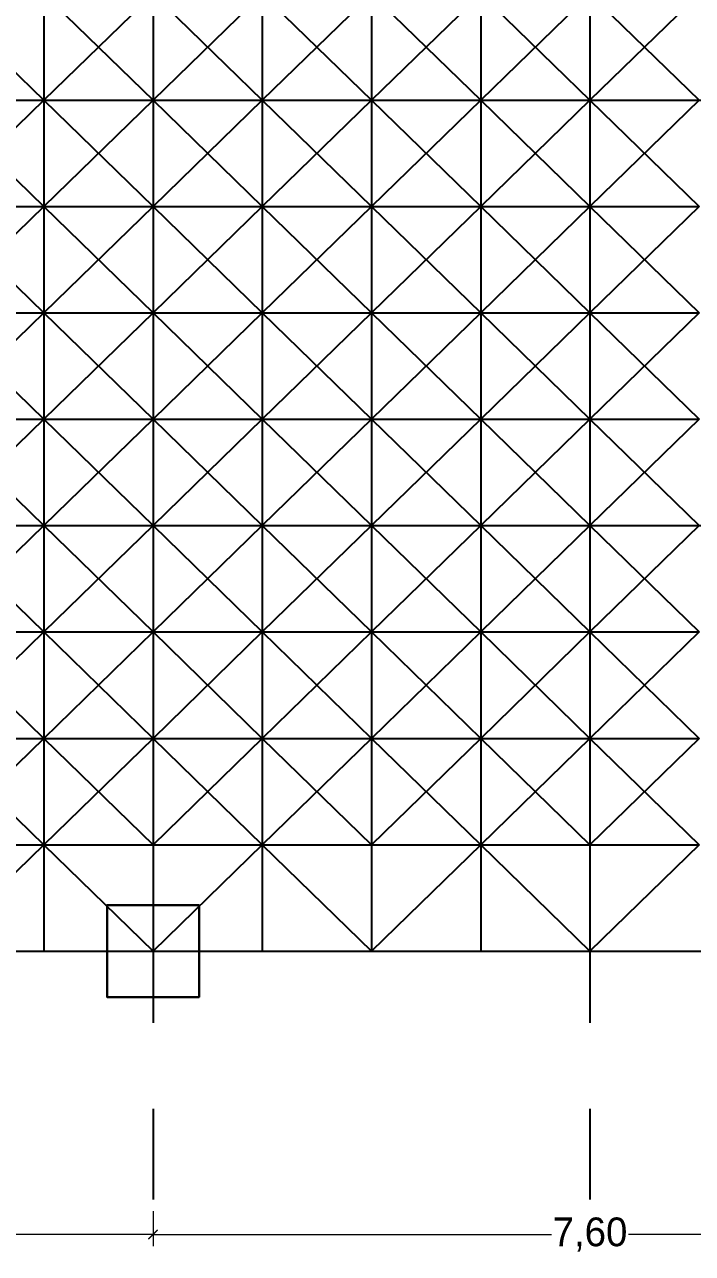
# Model space of a CAD drawing. Header units: millimetres. Extents: x -7.6 to 39, y -2.6 to 21.4.
# Drawn here: x 21.28 to 27.09, y -2.63 to 8.06 of the extents above; entities that cross this region are included whole.
import ezdxf

# ---------------------------------------------------------------- set-up
doc = ezdxf.new("R2010")
doc.units = ezdxf.units.MM
doc.linetypes.add('AM_ISO08W050x2', pattern=[9, 6, -0.75, 1.5, -0.75])
doc.layers.add('01_01_parede exterior', color=5, linetype='Continuous', lineweight=30)
doc.layers.add('01_12_cotas planimétricas', color=255, linetype='Continuous', lineweight=5)
for name, color, linetype in [('01_09_eixos', 124, 'AM_ISO08W050x2'), ('Bars', 7, 'Continuous'), ('Fixed Nodes', 7, 'Continuous'), ('Nodes', 7, 'Continuous')]:
    doc.layers.add(name, color=color, linetype=linetype)
doc.styles.add('EBNG 1.100', font='TCCM____.TTF', dxfattribs={"height": 0.25})
doc.dimstyles.new('EBNG 1.100', dxfattribs={"dimtxt": 0.2, "dimasz": 0.08, "dimexe": 0.1, "dimexo": 0.1, "dimgap": 0.1, "dimtad": 0, "dimtih": 1, "dimtoh": 1, "dimzin": 1, "dimtxsty": 'EBNG 1.100', "dimblk": 'ARCHTICK', "dimcen": 0.1, "dimclrd": 256, "dimclre": 256, "dimclrt": 256, "dimadec": 0, "dimazin": 0, "dimtfac": 1, "dimtmove": 0, "dimatfit": 3, "dimldrblk": 'ARCHTICK', "dimfxl": 1.25, "dimlwd": -1, "dimlwe": -1, "dimarcsym": 0})

# ---------------------------------------------------------------- blocks, each defined once
blk = doc.blocks.new('_ArchTick')
at = {"color": 0, "linetype": 'ByBlock', "const_width": 0.15}
blk.add_lwpolyline([(-0.5, -0.5), (0.5, 0.5)], dxfattribs=at)
blk = doc.blocks.new('*D4')
at = {"layer": '01_12_cotas planimétricas', "transparency": 16777216}
for p, q in [((14.8, -2.261), (14.8, -2.565)), ((22.4, -2.261), (22.4, -2.565)), ((14.8, -2.465), (18.264, -2.465)), ((22.4, -2.465), (18.936, -2.465))]:
    blk.add_line(p, q, dxfattribs=at)
at = {"layer": 'Defpoints', "color": 0, "transparency": 16777216}
for p in [(14.8, -2.161), (22.4, -2.161), (22.4, -2.465)]:
    blk.add_point(p, dxfattribs=at)
at = {"layer": '01_12_cotas planimétricas', "transparency": 16777216, "xscale": 0.08, "yscale": 0.08, "zscale": 0.08, "rotation": 180}
blk.add_blockref('_ArchTick', (14.8, -2.465), dxfattribs=at)
at = {"layer": '01_12_cotas planimétricas', "transparency": 16777216, "xscale": 0.08, "yscale": 0.08, "zscale": 0.08}
blk.add_blockref('_ArchTick', (22.4, -2.465), dxfattribs=at)
at = {"layer": '01_12_cotas planimétricas', "transparency": 16777216, "insert": (18.6, -2.465), "char_height": 0.25, "attachment_point": 5, "style": 'EBNG 1.100'}
blk.add_mtext('7,60', dxfattribs=at)
blk = doc.blocks.new('*D5')
at = {"layer": '01_12_cotas planimétricas', "transparency": 16777216}
for p, q in [((22.4, -2.261), (22.4, -2.565)), ((30, -2.261), (30, -2.565)), ((22.4, -2.465), (25.864, -2.465)), ((30, -2.465), (26.536, -2.465))]:
    blk.add_line(p, q, dxfattribs=at)
at = {"layer": 'Defpoints', "color": 0, "transparency": 16777216}
for p in [(22.4, -2.161), (30, -2.161), (30, -2.465)]:
    blk.add_point(p, dxfattribs=at)
at = {"layer": '01_12_cotas planimétricas', "transparency": 16777216, "xscale": 0.08, "yscale": 0.08, "zscale": 0.08, "rotation": 180}
blk.add_blockref('_ArchTick', (22.4, -2.465), dxfattribs=at)
at = {"layer": '01_12_cotas planimétricas', "transparency": 16777216, "xscale": 0.08, "yscale": 0.08, "zscale": 0.08}
blk.add_blockref('_ArchTick', (30, -2.465), dxfattribs=at)
at = {"layer": '01_12_cotas planimétricas', "transparency": 16777216, "insert": (26.2, -2.465), "char_height": 0.25, "attachment_point": 5, "style": 'EBNG 1.100'}
blk.add_mtext('7,60', dxfattribs=at)

msp = doc.modelspace()

# ---------------------------------------------------------------- linework, layer by layer
at = {"layer": '01_01_parede exterior'}
msp.add_lwpolyline([(22.8, 0.4), (22, 0.4), (22, -0.4), (22.8, -0.4)], close=True, dxfattribs=at)
at = {"layer": '01_09_eixos'}
for p, q in [((22.4, 16.627), (22.4, -2.161)), ((26.2, 16.627), (26.2, -2.161)), ((-1.398, 7.4), (38.964, 7.4)), ((-1.398, 0), (38.964, 0))]:
    msp.add_line(p, q, dxfattribs=at)
msp.add_lwpolyline([(-1.398, 3.7), (38.964, 3.7)], dxfattribs=at)
at = {"layer": 'Bars'}
for points in [[(20.5, 8.325, -0.8), (21.45, 7.4, -0.8)], [(21.45, 8.325, 0), (21.45, 7.4, 0)], [(21.45, 8.325, -0.8), (21.45, 7.4, -0.8)], [(21.45, 8.325, -0.8), (21.45, 7.4, 0)], [(21.45, 8.325, 0), (22.4, 7.4, 0)], [(22.4, 8.325, -0.8), (21.45, 7.4, -0.8)], [(21.45, 8.325, -0.8), (22.4, 7.4, 0)], [(22.4, 8.325, 0), (22.4, 7.4, 0)], [(22.4, 8.325, -0.8), (22.4, 7.4, -0.8)], [(22.4, 8.325, -0.8), (22.4, 7.4, 0)], [(23.35, 8.325, 0), (22.4, 7.4, 0)], [(22.4, 8.325, -0.8), (23.35, 7.4, -0.8)], [(23.35, 8.325, -0.8), (22.4, 7.4, 0)], [(23.35, 8.325, 0), (23.35, 7.4, 0)], [(23.35, 8.325, -0.8), (23.35, 7.4, -0.8)], [(23.35, 8.325, -0.8), (23.35, 7.4, 0)], [(23.35, 8.325, 0), (24.3, 7.4, 0)], [(24.3, 8.325, -0.8), (23.35, 7.4, -0.8)], [(23.35, 8.325, -0.8), (24.3, 7.4, 0)], [(24.3, 8.325, 0), (24.3, 7.4, 0)], [(24.3, 8.325, -0.8), (24.3, 7.4, -0.8)], [(24.3, 8.325, -0.8), (24.3, 7.4, 0)], [(25.25, 8.325, 0), (24.3, 7.4, 0)], [(24.3, 8.325, -0.8), (25.25, 7.4, -0.8)], [(25.25, 8.325, -0.8), (24.3, 7.4, 0)], [(25.25, 8.325, 0), (25.25, 7.4, 0)], [(25.25, 8.325, -0.8), (25.25, 7.4, -0.8)], [(25.25, 8.325, -0.8), (25.25, 7.4, 0)], [(25.25, 8.325, 0), (26.2, 7.4, 0)], [(26.2, 8.325, -0.8), (25.25, 7.4, -0.8)], [(25.25, 8.325, -0.8), (26.2, 7.4, 0)], [(26.2, 8.325, 0), (26.2, 7.4, 0)], [(26.2, 8.325, -0.8), (26.2, 7.4, -0.8)], [(26.2, 8.325, -0.8), (26.2, 7.4, 0)], [(27.15, 8.325, 0), (26.2, 7.4, 0)], [(26.2, 8.325, -0.8), (27.15, 7.4, -0.8)], [(27.15, 8.325, -0.8), (26.2, 7.4, 0)], [(20.5, 7.4, 0), (21.45, 7.4, 0)], [(20.5, 7.4, -0.8), (21.45, 7.4, -0.8)], [(20.5, 7.4, 0), (21.45, 7.4, -0.8)], [(20.5, 7.4, 0), (21.45, 6.475, 0)], [(21.45, 7.4, -0.8), (20.5, 6.475, -0.8)], [(20.5, 7.4, 0), (21.45, 6.475, -0.8)], [(21.45, 7.4, 0), (21.45, 7.4, -0.8)], [(21.45, 7.4, 0), (21.45, 6.475, 0)], [(21.45, 7.4, -0.8), (21.45, 6.475, -0.8)], [(21.45, 7.4, 0), (22.4, 7.4, 0)], [(21.45, 7.4, -0.8), (22.4, 7.4, -0.8)], [(21.45, 7.4, -0.8), (22.4, 7.4, 0)], [(21.45, 7.4, 0), (21.45, 6.475, -0.8)], [(22.4, 7.4, 0), (21.45, 6.475, 0)], [(21.45, 7.4, -0.8), (22.4, 6.475, -0.8)], [(22.4, 7.4, 0), (21.45, 6.475, -0.8)], [(22.4, 7.4, 0), (22.4, 7.4, -0.8)], [(22.4, 7.4, 0), (22.4, 6.475, 0)], [(22.4, 7.4, -0.8), (22.4, 6.475, -0.8)], [(22.4, 7.4, 0), (23.35, 7.4, 0)], [(22.4, 7.4, -0.8), (23.35, 7.4, -0.8)], [(22.4, 7.4, 0), (23.35, 7.4, -0.8)], [(22.4, 7.4, 0), (22.4, 6.475, -0.8)], [(22.4, 7.4, 0), (23.35, 6.475, 0)], [(23.35, 7.4, -0.8), (22.4, 6.475, -0.8)], [(22.4, 7.4, 0), (23.35, 6.475, -0.8)], [(23.35, 7.4, 0), (23.35, 7.4, -0.8)], [(23.35, 7.4, 0), (23.35, 6.475, 0)], [(23.35, 7.4, -0.8), (23.35, 6.475, -0.8)], [(23.35, 7.4, 0), (24.3, 7.4, 0)], [(23.35, 7.4, -0.8), (24.3, 7.4, -0.8)], [(23.35, 7.4, -0.8), (24.3, 7.4, 0)], [(23.35, 7.4, 0), (23.35, 6.475, -0.8)], [(24.3, 7.4, 0), (23.35, 6.475, 0)], [(23.35, 7.4, -0.8), (24.3, 6.475, -0.8)], [(24.3, 7.4, 0), (23.35, 6.475, -0.8)], [(24.3, 7.4, 0), (24.3, 7.4, -0.8)], [(24.3, 7.4, 0), (24.3, 6.475, 0)], [(24.3, 7.4, -0.8), (24.3, 6.475, -0.8)], [(24.3, 7.4, 0), (25.25, 7.4, 0)], [(24.3, 7.4, -0.8), (25.25, 7.4, -0.8)], [(24.3, 7.4, 0), (25.25, 7.4, -0.8)], [(24.3, 7.4, 0), (24.3, 6.475, -0.8)], [(24.3, 7.4, 0), (25.25, 6.475, 0)], [(25.25, 7.4, -0.8), (24.3, 6.475, -0.8)], [(24.3, 7.4, 0), (25.25, 6.475, -0.8)], [(25.25, 7.4, 0), (25.25, 7.4, -0.8)], [(25.25, 7.4, 0), (25.25, 6.475, 0)], [(25.25, 7.4, -0.8), (25.25, 6.475, -0.8)], [(25.25, 7.4, 0), (26.2, 7.4, 0)], [(25.25, 7.4, -0.8), (26.2, 7.4, -0.8)], [(25.25, 7.4, -0.8), (26.2, 7.4, 0)], [(25.25, 7.4, 0), (25.25, 6.475, -0.8)], [(26.2, 7.4, 0), (25.25, 6.475, 0)], [(25.25, 7.4, -0.8), (26.2, 6.475, -0.8)], [(26.2, 7.4, 0), (25.25, 6.475, -0.8)], [(26.2, 7.4, 0), (26.2, 7.4, -0.8)], [(26.2, 7.4, 0), (26.2, 6.475, 0)], [(26.2, 7.4, -0.8), (26.2, 6.475, -0.8)], [(26.2, 7.4, 0), (27.15, 7.4, 0)], [(26.2, 7.4, -0.8), (27.15, 7.4, -0.8)], [(26.2, 7.4, 0), (27.15, 7.4, -0.8)], [(26.2, 7.4, 0), (26.2, 6.475, -0.8)], [(26.2, 7.4, 0), (27.15, 6.475, 0)], [(27.15, 7.4, -0.8), (26.2, 6.475, -0.8)], [(26.2, 7.4, 0), (27.15, 6.475, -0.8)], [(20.5, 6.475, 0), (21.45, 6.475, 0)], [(20.5, 6.475, -0.8), (21.45, 6.475, -0.8)], [(20.5, 6.475, 0), (21.45, 6.475, -0.8)], [(21.45, 6.475, 0), (20.5, 5.55, 0)], [(20.5, 6.475, -0.8), (21.45, 5.55, -0.8)], [(21.45, 6.475, -0.8), (20.5, 5.55, 0)], [(21.45, 6.475, 0), (21.45, 6.475, -0.8)], [(21.45, 6.475, 0), (21.45, 5.55, 0)], [(21.45, 6.475, -0.8), (21.45, 5.55, -0.8)], [(21.45, 6.475, 0), (22.4, 6.475, 0)], [(21.45, 6.475, -0.8), (22.4, 6.475, -0.8)], [(21.45, 6.475, -0.8), (22.4, 6.475, 0)], [(21.45, 6.475, -0.8), (21.45, 5.55, 0)], [(21.45, 6.475, 0), (22.4, 5.55, 0)], [(22.4, 6.475, -0.8), (21.45, 5.55, -0.8)], [(21.45, 6.475, -0.8), (22.4, 5.55, 0)], [(22.4, 6.475, 0), (22.4, 6.475, -0.8)], [(22.4, 6.475, 0), (22.4, 5.55, 0)], [(22.4, 6.475, -0.8), (22.4, 5.55, -0.8)], [(22.4, 6.475, 0), (23.35, 6.475, 0)], [(22.4, 6.475, -0.8), (23.35, 6.475, -0.8)], [(22.4, 6.475, 0), (23.35, 6.475, -0.8)], [(22.4, 6.475, -0.8), (22.4, 5.55, 0)], [(23.35, 6.475, 0), (22.4, 5.55, 0)], [(22.4, 6.475, -0.8), (23.35, 5.55, -0.8)], [(23.35, 6.475, -0.8), (22.4, 5.55, 0)], [(23.35, 6.475, 0), (23.35, 6.475, -0.8)], [(23.35, 6.475, 0), (23.35, 5.55, 0)], [(23.35, 6.475, -0.8), (23.35, 5.55, -0.8)], [(23.35, 6.475, 0), (24.3, 6.475, 0)], [(23.35, 6.475, -0.8), (24.3, 6.475, -0.8)], [(23.35, 6.475, -0.8), (24.3, 6.475, 0)], [(23.35, 6.475, -0.8), (23.35, 5.55, 0)], [(23.35, 6.475, 0), (24.3, 5.55, 0)], [(24.3, 6.475, -0.8), (23.35, 5.55, -0.8)], [(23.35, 6.475, -0.8), (24.3, 5.55, 0)], [(24.3, 6.475, 0), (24.3, 6.475, -0.8)], [(24.3, 6.475, 0), (24.3, 5.55, 0)], [(24.3, 6.475, -0.8), (24.3, 5.55, -0.8)], [(24.3, 6.475, 0), (25.25, 6.475, 0)], [(24.3, 6.475, -0.8), (25.25, 6.475, -0.8)], [(24.3, 6.475, 0), (25.25, 6.475, -0.8)], [(24.3, 6.475, -0.8), (24.3, 5.55, 0)], [(25.25, 6.475, 0), (24.3, 5.55, 0)], [(24.3, 6.475, -0.8), (25.25, 5.55, -0.8)], [(25.25, 6.475, -0.8), (24.3, 5.55, 0)], [(25.25, 6.475, 0), (25.25, 6.475, -0.8)], [(25.25, 6.475, 0), (25.25, 5.55, 0)], [(25.25, 6.475, -0.8), (25.25, 5.55, -0.8)], [(25.25, 6.475, 0), (26.2, 6.475, 0)], [(25.25, 6.475, -0.8), (26.2, 6.475, -0.8)], [(25.25, 6.475, -0.8), (26.2, 6.475, 0)], [(25.25, 6.475, -0.8), (25.25, 5.55, 0)], [(25.25, 6.475, 0), (26.2, 5.55, 0)], [(26.2, 6.475, -0.8), (25.25, 5.55, -0.8)], [(25.25, 6.475, -0.8), (26.2, 5.55, 0)], [(26.2, 6.475, 0), (26.2, 6.475, -0.8)], [(26.2, 6.475, 0), (26.2, 5.55, 0)], [(26.2, 6.475, -0.8), (26.2, 5.55, -0.8)], [(26.2, 6.475, 0), (27.15, 6.475, 0)], [(26.2, 6.475, -0.8), (27.15, 6.475, -0.8)], [(26.2, 6.475, 0), (27.15, 6.475, -0.8)], [(26.2, 6.475, -0.8), (26.2, 5.55, 0)], [(27.15, 6.475, 0), (26.2, 5.55, 0)], [(26.2, 6.475, -0.8), (27.15, 5.55, -0.8)], [(27.15, 6.475, -0.8), (26.2, 5.55, 0)], [(20.5, 5.55, 0), (21.45, 5.55, 0)], [(20.5, 5.55, -0.8), (21.45, 5.55, -0.8)], [(20.5, 5.55, 0), (21.45, 5.55, -0.8)], [(20.5, 5.55, 0), (21.45, 4.625, 0)], [(21.45, 5.55, -0.8), (20.5, 4.625, -0.8)], [(20.5, 5.55, 0), (21.45, 4.625, -0.8)], [(21.45, 5.55, 0), (21.45, 5.55, -0.8)], [(21.45, 5.55, 0), (21.45, 4.625, 0)], [(21.45, 5.55, -0.8), (21.45, 4.625, -0.8)], [(21.45, 5.55, 0), (22.4, 5.55, 0)], [(21.45, 5.55, -0.8), (22.4, 5.55, -0.8)], [(21.45, 5.55, -0.8), (22.4, 5.55, 0)], [(21.45, 5.55, 0), (21.45, 4.625, -0.8)], [(22.4, 5.55, 0), (21.45, 4.625, 0)], [(21.45, 5.55, -0.8), (22.4, 4.625, -0.8)], [(22.4, 5.55, 0), (21.45, 4.625, -0.8)], [(22.4, 5.55, 0), (22.4, 5.55, -0.8)], [(22.4, 5.55, 0), (22.4, 4.625, 0)], [(22.4, 5.55, -0.8), (22.4, 4.625, -0.8)], [(22.4, 5.55, 0), (23.35, 5.55, 0)], [(22.4, 5.55, -0.8), (23.35, 5.55, -0.8)], [(22.4, 5.55, 0), (23.35, 5.55, -0.8)], [(22.4, 5.55, 0), (22.4, 4.625, -0.8)], [(22.4, 5.55, 0), (23.35, 4.625, 0)], [(23.35, 5.55, -0.8), (22.4, 4.625, -0.8)], [(22.4, 5.55, 0), (23.35, 4.625, -0.8)], [(23.35, 5.55, 0), (23.35, 5.55, -0.8)], [(23.35, 5.55, 0), (23.35, 4.625, 0)], [(23.35, 5.55, -0.8), (23.35, 4.625, -0.8)], [(23.35, 5.55, 0), (24.3, 5.55, 0)], [(23.35, 5.55, -0.8), (24.3, 5.55, -0.8)], [(23.35, 5.55, -0.8), (24.3, 5.55, 0)], [(23.35, 5.55, 0), (23.35, 4.625, -0.8)], [(24.3, 5.55, 0), (23.35, 4.625, 0)], [(23.35, 5.55, -0.8), (24.3, 4.625, -0.8)], [(24.3, 5.55, 0), (23.35, 4.625, -0.8)], [(24.3, 5.55, 0), (24.3, 5.55, -0.8)], [(24.3, 5.55, 0), (24.3, 4.625, 0)], [(24.3, 5.55, -0.8), (24.3, 4.625, -0.8)], [(24.3, 5.55, 0), (25.25, 5.55, 0)], [(24.3, 5.55, -0.8), (25.25, 5.55, -0.8)], [(24.3, 5.55, 0), (25.25, 5.55, -0.8)], [(24.3, 5.55, 0), (24.3, 4.625, -0.8)], [(24.3, 5.55, 0), (25.25, 4.625, 0)], [(25.25, 5.55, -0.8), (24.3, 4.625, -0.8)], [(24.3, 5.55, 0), (25.25, 4.625, -0.8)], [(25.25, 5.55, 0), (25.25, 5.55, -0.8)], [(25.25, 5.55, 0), (25.25, 4.625, 0)], [(25.25, 5.55, -0.8), (25.25, 4.625, -0.8)], [(25.25, 5.55, 0), (26.2, 5.55, 0)], [(25.25, 5.55, -0.8), (26.2, 5.55, -0.8)], [(25.25, 5.55, -0.8), (26.2, 5.55, 0)], [(25.25, 5.55, 0), (25.25, 4.625, -0.8)], [(26.2, 5.55, 0), (25.25, 4.625, 0)], [(25.25, 5.55, -0.8), (26.2, 4.625, -0.8)], [(26.2, 5.55, 0), (25.25, 4.625, -0.8)], [(26.2, 5.55, 0), (26.2, 5.55, -0.8)], [(26.2, 5.55, 0), (26.2, 4.625, 0)], [(26.2, 5.55, -0.8), (26.2, 4.625, -0.8)], [(26.2, 5.55, 0), (27.15, 5.55, 0)], [(26.2, 5.55, -0.8), (27.15, 5.55, -0.8)], [(26.2, 5.55, 0), (27.15, 5.55, -0.8)], [(26.2, 5.55, 0), (26.2, 4.625, -0.8)], [(26.2, 5.55, 0), (27.15, 4.625, 0)], [(27.15, 5.55, -0.8), (26.2, 4.625, -0.8)], [(26.2, 5.55, 0), (27.15, 4.625, -0.8)], [(20.5, 4.625, 0), (21.45, 4.625, 0)], [(20.5, 4.625, -0.8), (21.45, 4.625, -0.8)], [(20.5, 4.625, 0), (21.45, 4.625, -0.8)], [(21.45, 4.625, 0), (20.5, 3.7, 0)], [(20.5, 4.625, -0.8), (21.45, 3.7, -0.8)], [(21.45, 4.625, -0.8), (20.5, 3.7, 0)], [(21.45, 4.625, 0), (21.45, 4.625, -0.8)], [(21.45, 4.625, 0), (21.45, 3.7, 0)], [(21.45, 4.625, -0.8), (21.45, 3.7, -0.8)], [(21.45, 4.625, 0), (22.4, 4.625, 0)], [(21.45, 4.625, -0.8), (22.4, 4.625, -0.8)], [(21.45, 4.625, -0.8), (22.4, 4.625, 0)], [(21.45, 4.625, -0.8), (21.45, 3.7, 0)], [(21.45, 4.625, 0), (22.4, 3.7, 0)], [(22.4, 4.625, -0.8), (21.45, 3.7, -0.8)], [(21.45, 4.625, -0.8), (22.4, 3.7, 0)], [(22.4, 4.625, 0), (22.4, 4.625, -0.8)], [(22.4, 4.625, 0), (22.4, 3.7, 0)], [(22.4, 4.625, -0.8), (22.4, 3.7, -0.8)], [(22.4, 4.625, 0), (23.35, 4.625, 0)], [(22.4, 4.625, -0.8), (23.35, 4.625, -0.8)], [(22.4, 4.625, 0), (23.35, 4.625, -0.8)], [(22.4, 4.625, -0.8), (22.4, 3.7, 0)], [(23.35, 4.625, 0), (22.4, 3.7, 0)], [(22.4, 4.625, -0.8), (23.35, 3.7, -0.8)], [(23.35, 4.625, -0.8), (22.4, 3.7, 0)], [(23.35, 4.625, 0), (23.35, 4.625, -0.8)], [(23.35, 4.625, 0), (23.35, 3.7, 0)], [(23.35, 4.625, -0.8), (23.35, 3.7, -0.8)], [(23.35, 4.625, 0), (24.3, 4.625, 0)], [(23.35, 4.625, -0.8), (24.3, 4.625, -0.8)], [(23.35, 4.625, -0.8), (24.3, 4.625, 0)], [(23.35, 4.625, -0.8), (23.35, 3.7, 0)], [(23.35, 4.625, 0), (24.3, 3.7, 0)], [(24.3, 4.625, -0.8), (23.35, 3.7, -0.8)], [(23.35, 4.625, -0.8), (24.3, 3.7, 0)], [(24.3, 4.625, 0), (24.3, 4.625, -0.8)], [(24.3, 4.625, 0), (24.3, 3.7, 0)], [(24.3, 4.625, -0.8), (24.3, 3.7, -0.8)], [(24.3, 4.625, 0), (25.25, 4.625, 0)], [(24.3, 4.625, -0.8), (25.25, 4.625, -0.8)], [(24.3, 4.625, 0), (25.25, 4.625, -0.8)], [(24.3, 4.625, -0.8), (24.3, 3.7, 0)], [(25.25, 4.625, 0), (24.3, 3.7, 0)], [(24.3, 4.625, -0.8), (25.25, 3.7, -0.8)], [(25.25, 4.625, -0.8), (24.3, 3.7, 0)], [(25.25, 4.625, 0), (25.25, 4.625, -0.8)], [(25.25, 4.625, 0), (25.25, 3.7, 0)], [(25.25, 4.625, -0.8), (25.25, 3.7, -0.8)], [(25.25, 4.625, 0), (26.2, 4.625, 0)], [(25.25, 4.625, -0.8), (26.2, 4.625, -0.8)], [(25.25, 4.625, -0.8), (26.2, 4.625, 0)], [(25.25, 4.625, -0.8), (25.25, 3.7, 0)], [(25.25, 4.625, 0), (26.2, 3.7, 0)], [(26.2, 4.625, -0.8), (25.25, 3.7, -0.8)], [(25.25, 4.625, -0.8), (26.2, 3.7, 0)], [(26.2, 4.625, 0), (26.2, 4.625, -0.8)], [(26.2, 4.625, 0), (26.2, 3.7, 0)], [(26.2, 4.625, -0.8), (26.2, 3.7, -0.8)], [(26.2, 4.625, 0), (27.15, 4.625, 0)], [(26.2, 4.625, -0.8), (27.15, 4.625, -0.8)], [(26.2, 4.625, 0), (27.15, 4.625, -0.8)], [(26.2, 4.625, -0.8), (26.2, 3.7, 0)], [(27.15, 4.625, 0), (26.2, 3.7, 0)], [(26.2, 4.625, -0.8), (27.15, 3.7, -0.8)], [(27.15, 4.625, -0.8), (26.2, 3.7, 0)], [(20.5, 3.7, 0), (21.45, 3.7, 0)], [(20.5, 3.7, -0.8), (21.45, 3.7, -0.8)], [(20.5, 3.7, 0), (21.45, 3.7, -0.8)], [(20.5, 3.7, 0), (21.45, 2.775, 0)], [(21.45, 3.7, -0.8), (20.5, 2.775, -0.8)], [(20.5, 3.7, 0), (21.45, 2.775, -0.8)], [(21.45, 3.7, 0), (21.45, 3.7, -0.8)], [(21.45, 3.7, 0), (21.45, 2.775, 0)], [(21.45, 3.7, -0.8), (21.45, 2.775, -0.8)], [(21.45, 3.7, 0), (22.4, 3.7, 0)], [(21.45, 3.7, -0.8), (22.4, 3.7, -0.8)], [(21.45, 3.7, -0.8), (22.4, 3.7, 0)], [(21.45, 3.7, 0), (21.45, 2.775, -0.8)], [(22.4, 3.7, 0), (21.45, 2.775, 0)], [(21.45, 3.7, -0.8), (22.4, 2.775, -0.8)], [(22.4, 3.7, 0), (21.45, 2.775, -0.8)], [(22.4, 3.7, 0), (22.4, 3.7, -0.8)], [(22.4, 3.7, 0), (22.4, 2.775, 0)], [(22.4, 3.7, -0.8), (22.4, 2.775, -0.8)], [(22.4, 3.7, 0), (23.35, 3.7, 0)], [(22.4, 3.7, -0.8), (23.35, 3.7, -0.8)], [(22.4, 3.7, 0), (23.35, 3.7, -0.8)], [(22.4, 3.7, 0), (22.4, 2.775, -0.8)], [(22.4, 3.7, 0), (23.35, 2.775, 0)], [(23.35, 3.7, -0.8), (22.4, 2.775, -0.8)], [(22.4, 3.7, 0), (23.35, 2.775, -0.8)], [(23.35, 3.7, 0), (23.35, 3.7, -0.8)], [(23.35, 3.7, 0), (23.35, 2.775, 0)], [(23.35, 3.7, -0.8), (23.35, 2.775, -0.8)], [(23.35, 3.7, 0), (24.3, 3.7, 0)], [(23.35, 3.7, -0.8), (24.3, 3.7, -0.8)], [(23.35, 3.7, -0.8), (24.3, 3.7, 0)], [(23.35, 3.7, 0), (23.35, 2.775, -0.8)], [(24.3, 3.7, 0), (23.35, 2.775, 0)], [(23.35, 3.7, -0.8), (24.3, 2.775, -0.8)], [(24.3, 3.7, 0), (23.35, 2.775, -0.8)], [(24.3, 3.7, 0), (24.3, 3.7, -0.8)], [(24.3, 3.7, 0), (24.3, 2.775, 0)], [(24.3, 3.7, -0.8), (24.3, 2.775, -0.8)], [(24.3, 3.7, 0), (25.25, 3.7, 0)], [(24.3, 3.7, -0.8), (25.25, 3.7, -0.8)], [(24.3, 3.7, 0), (25.25, 3.7, -0.8)], [(24.3, 3.7, 0), (24.3, 2.775, -0.8)], [(24.3, 3.7, 0), (25.25, 2.775, 0)], [(25.25, 3.7, -0.8), (24.3, 2.775, -0.8)], [(24.3, 3.7, 0), (25.25, 2.775, -0.8)], [(25.25, 3.7, 0), (25.25, 3.7, -0.8)], [(25.25, 3.7, 0), (25.25, 2.775, 0)], [(25.25, 3.7, -0.8), (25.25, 2.775, -0.8)], [(25.25, 3.7, 0), (26.2, 3.7, 0)], [(25.25, 3.7, -0.8), (26.2, 3.7, -0.8)], [(25.25, 3.7, -0.8), (26.2, 3.7, 0)], [(25.25, 3.7, 0), (25.25, 2.775, -0.8)], [(26.2, 3.7, 0), (25.25, 2.775, 0)], [(25.25, 3.7, -0.8), (26.2, 2.775, -0.8)], [(26.2, 3.7, 0), (25.25, 2.775, -0.8)], [(26.2, 3.7, 0), (26.2, 3.7, -0.8)], [(26.2, 3.7, 0), (26.2, 2.775, 0)], [(26.2, 3.7, -0.8), (26.2, 2.775, -0.8)], [(26.2, 3.7, 0), (27.15, 3.7, 0)], [(26.2, 3.7, -0.8), (27.15, 3.7, -0.8)], [(26.2, 3.7, 0), (27.15, 3.7, -0.8)], [(26.2, 3.7, 0), (26.2, 2.775, -0.8)], [(26.2, 3.7, 0), (27.15, 2.775, 0)], [(27.15, 3.7, -0.8), (26.2, 2.775, -0.8)], [(26.2, 3.7, 0), (27.15, 2.775, -0.8)], [(20.5, 2.775, 0), (21.45, 2.775, 0)], [(20.5, 2.775, -0.8), (21.45, 2.775, -0.8)], [(20.5, 2.775, 0), (21.45, 2.775, -0.8)], [(21.45, 2.775, 0), (20.5, 1.85, 0)], [(20.5, 2.775, -0.8), (21.45, 1.85, -0.8)], [(21.45, 2.775, -0.8), (20.5, 1.85, 0)], [(21.45, 2.775, 0), (21.45, 2.775, -0.8)], [(21.45, 2.775, 0), (21.45, 1.85, 0)], [(21.45, 2.775, -0.8), (21.45, 1.85, -0.8)], [(21.45, 2.775, 0), (22.4, 2.775, 0)], [(21.45, 2.775, -0.8), (22.4, 2.775, -0.8)], [(21.45, 2.775, -0.8), (22.4, 2.775, 0)], [(21.45, 2.775, -0.8), (21.45, 1.85, 0)], [(21.45, 2.775, 0), (22.4, 1.85, 0)], [(22.4, 2.775, -0.8), (21.45, 1.85, -0.8)], [(21.45, 2.775, -0.8), (22.4, 1.85, 0)], [(22.4, 2.775, 0), (22.4, 2.775, -0.8)], [(22.4, 2.775, 0), (22.4, 1.85, 0)], [(22.4, 2.775, -0.8), (22.4, 1.85, -0.8)], [(22.4, 2.775, 0), (23.35, 2.775, 0)], [(22.4, 2.775, -0.8), (23.35, 2.775, -0.8)], [(22.4, 2.775, 0), (23.35, 2.775, -0.8)], [(22.4, 2.775, -0.8), (22.4, 1.85, 0)], [(23.35, 2.775, 0), (22.4, 1.85, 0)], [(22.4, 2.775, -0.8), (23.35, 1.85, -0.8)], [(23.35, 2.775, -0.8), (22.4, 1.85, 0)], [(23.35, 2.775, 0), (23.35, 2.775, -0.8)], [(23.35, 2.775, 0), (23.35, 1.85, 0)], [(23.35, 2.775, -0.8), (23.35, 1.85, -0.8)], [(23.35, 2.775, 0), (24.3, 2.775, 0)], [(23.35, 2.775, -0.8), (24.3, 2.775, -0.8)], [(23.35, 2.775, -0.8), (24.3, 2.775, 0)], [(23.35, 2.775, -0.8), (23.35, 1.85, 0)], [(23.35, 2.775, 0), (24.3, 1.85, 0)], [(24.3, 2.775, -0.8), (23.35, 1.85, -0.8)], [(23.35, 2.775, -0.8), (24.3, 1.85, 0)], [(24.3, 2.775, 0), (24.3, 2.775, -0.8)], [(24.3, 2.775, 0), (24.3, 1.85, 0)], [(24.3, 2.775, -0.8), (24.3, 1.85, -0.8)], [(24.3, 2.775, 0), (25.25, 2.775, 0)], [(24.3, 2.775, -0.8), (25.25, 2.775, -0.8)], [(24.3, 2.775, 0), (25.25, 2.775, -0.8)], [(24.3, 2.775, -0.8), (24.3, 1.85, 0)], [(25.25, 2.775, 0), (24.3, 1.85, 0)], [(24.3, 2.775, -0.8), (25.25, 1.85, -0.8)], [(25.25, 2.775, -0.8), (24.3, 1.85, 0)], [(25.25, 2.775, 0), (25.25, 2.775, -0.8)], [(25.25, 2.775, 0), (25.25, 1.85, 0)], [(25.25, 2.775, -0.8), (25.25, 1.85, -0.8)], [(25.25, 2.775, 0), (26.2, 2.775, 0)], [(25.25, 2.775, -0.8), (26.2, 2.775, -0.8)], [(25.25, 2.775, -0.8), (26.2, 2.775, 0)], [(25.25, 2.775, -0.8), (25.25, 1.85, 0)], [(25.25, 2.775, 0), (26.2, 1.85, 0)], [(26.2, 2.775, -0.8), (25.25, 1.85, -0.8)], [(25.25, 2.775, -0.8), (26.2, 1.85, 0)], [(26.2, 2.775, 0), (26.2, 2.775, -0.8)], [(26.2, 2.775, 0), (26.2, 1.85, 0)], [(26.2, 2.775, -0.8), (26.2, 1.85, -0.8)], [(26.2, 2.775, 0), (27.15, 2.775, 0)], [(26.2, 2.775, -0.8), (27.15, 2.775, -0.8)], [(26.2, 2.775, 0), (27.15, 2.775, -0.8)], [(26.2, 2.775, -0.8), (26.2, 1.85, 0)], [(27.15, 2.775, 0), (26.2, 1.85, 0)], [(26.2, 2.775, -0.8), (27.15, 1.85, -0.8)], [(27.15, 2.775, -0.8), (26.2, 1.85, 0)], [(20.5, 1.85, 0), (21.45, 1.85, 0)], [(20.5, 1.85, -0.8), (21.45, 1.85, -0.8)], [(20.5, 1.85, 0), (21.45, 1.85, -0.8)], [(20.5, 1.85, 0), (21.45, 0.925, 0)], [(21.45, 1.85, -0.8), (20.5, 0.925, -0.8)], [(20.5, 1.85, 0), (21.45, 0.925, -0.8)], [(21.45, 1.85, 0), (21.45, 1.85, -0.8)], [(21.45, 1.85, 0), (21.45, 0.925, 0)], [(21.45, 1.85, -0.8), (21.45, 0.925, -0.8)], [(21.45, 1.85, 0), (22.4, 1.85, 0)], [(21.45, 1.85, -0.8), (22.4, 1.85, -0.8)], [(21.45, 1.85, -0.8), (22.4, 1.85, 0)], [(21.45, 1.85, 0), (21.45, 0.925, -0.8)], [(22.4, 1.85, 0), (21.45, 0.925, 0)], [(21.45, 1.85, -0.8), (22.4, 0.925, -0.8)], [(22.4, 1.85, 0), (21.45, 0.925, -0.8)], [(22.4, 1.85, 0), (22.4, 1.85, -0.8)], [(22.4, 1.85, 0), (22.4, 0.925, 0)], [(22.4, 1.85, -0.8), (22.4, 0.925, -0.8)], [(22.4, 1.85, 0), (23.35, 1.85, 0)], [(22.4, 1.85, -0.8), (23.35, 1.85, -0.8)], [(22.4, 1.85, 0), (23.35, 1.85, -0.8)], [(22.4, 1.85, 0), (22.4, 0.925, -0.8)], [(22.4, 1.85, 0), (23.35, 0.925, 0)], [(23.35, 1.85, -0.8), (22.4, 0.925, -0.8)], [(22.4, 1.85, 0), (23.35, 0.925, -0.8)], [(23.35, 1.85, 0), (23.35, 1.85, -0.8)], [(23.35, 1.85, 0), (23.35, 0.925, 0)], [(23.35, 1.85, -0.8), (23.35, 0.925, -0.8)], [(23.35, 1.85, 0), (24.3, 1.85, 0)], [(23.35, 1.85, -0.8), (24.3, 1.85, -0.8)], [(23.35, 1.85, -0.8), (24.3, 1.85, 0)], [(23.35, 1.85, 0), (23.35, 0.925, -0.8)], [(24.3, 1.85, 0), (23.35, 0.925, 0)], [(23.35, 1.85, -0.8), (24.3, 0.925, -0.8)], [(24.3, 1.85, 0), (23.35, 0.925, -0.8)], [(24.3, 1.85, 0), (24.3, 1.85, -0.8)], [(24.3, 1.85, 0), (24.3, 0.925, 0)], [(24.3, 1.85, -0.8), (24.3, 0.925, -0.8)], [(24.3, 1.85, 0), (25.25, 1.85, 0)], [(24.3, 1.85, -0.8), (25.25, 1.85, -0.8)], [(24.3, 1.85, 0), (25.25, 1.85, -0.8)], [(24.3, 1.85, 0), (24.3, 0.925, -0.8)], [(24.3, 1.85, 0), (25.25, 0.925, 0)], [(25.25, 1.85, -0.8), (24.3, 0.925, -0.8)], [(24.3, 1.85, 0), (25.25, 0.925, -0.8)], [(25.25, 1.85, 0), (25.25, 1.85, -0.8)], [(25.25, 1.85, 0), (25.25, 0.925, 0)], [(25.25, 1.85, -0.8), (25.25, 0.925, -0.8)], [(25.25, 1.85, 0), (26.2, 1.85, 0)], [(25.25, 1.85, -0.8), (26.2, 1.85, -0.8)], [(25.25, 1.85, -0.8), (26.2, 1.85, 0)], [(25.25, 1.85, 0), (25.25, 0.925, -0.8)], [(26.2, 1.85, 0), (25.25, 0.925, 0)], [(25.25, 1.85, -0.8), (26.2, 0.925, -0.8)], [(26.2, 1.85, 0), (25.25, 0.925, -0.8)], [(26.2, 1.85, 0), (26.2, 1.85, -0.8)], [(26.2, 1.85, 0), (26.2, 0.925, 0)], [(26.2, 1.85, -0.8), (26.2, 0.925, -0.8)], [(26.2, 1.85, 0), (27.15, 1.85, 0)], [(26.2, 1.85, -0.8), (27.15, 1.85, -0.8)], [(26.2, 1.85, 0), (27.15, 1.85, -0.8)], [(26.2, 1.85, 0), (26.2, 0.925, -0.8)], [(26.2, 1.85, 0), (27.15, 0.925, 0)], [(27.15, 1.85, -0.8), (26.2, 0.925, -0.8)], [(26.2, 1.85, 0), (27.15, 0.925, -0.8)], [(20.5, 0.925, 0), (21.45, 0.925, 0)], [(20.5, 0.925, -0.8), (21.45, 0.925, -0.8)], [(20.5, 0.925, 0), (21.45, 0.925, -0.8)], [(21.45, 0.925, 0), (20.5, 0, 0)], [(21.45, 0.925, -0.8), (20.5, 0, 0)], [(21.45, 0.925, 0), (21.45, 0.925, -0.8)], [(21.45, 0.925, 0), (21.45, 0, 0)], [(21.45, 0.925, 0), (22.4, 0.925, 0)], [(21.45, 0.925, -0.8), (22.4, 0.925, -0.8)], [(21.45, 0.925, -0.8), (22.4, 0.925, 0)], [(21.45, 0.925, -0.8), (21.45, 0, 0)], [(21.45, 0.925, 0), (22.4, 0, 0)], [(21.45, 0.925, -0.8), (22.4, 0, 0)], [(22.4, 0.925, 0), (22.4, 0.925, -0.8)], [(22.4, 0.925, 0), (22.4, 0, 0)], [(22.4, 0.925, 0), (23.35, 0.925, 0)], [(22.4, 0.925, -0.8), (23.35, 0.925, -0.8)], [(22.4, 0.925, 0), (23.35, 0.925, -0.8)], [(22.4, 0.925, -0.8), (22.4, 0, 0)], [(23.35, 0.925, 0), (22.4, 0, 0)], [(23.35, 0.925, -0.8), (22.4, 0, 0)], [(23.35, 0.925, 0), (23.35, 0.925, -0.8)], [(23.35, 0.925, 0), (23.35, 0, 0)], [(23.35, 0.925, 0), (24.3, 0.925, 0)], [(23.35, 0.925, -0.8), (24.3, 0.925, -0.8)], [(23.35, 0.925, -0.8), (24.3, 0.925, 0)], [(23.35, 0.925, -0.8), (23.35, 0, 0)], [(23.35, 0.925, 0), (24.3, 0, 0)], [(23.35, 0.925, -0.8), (24.3, 0, 0)], [(24.3, 0.925, 0), (24.3, 0.925, -0.8)], [(24.3, 0.925, 0), (24.3, 0, 0)], [(24.3, 0.925, 0), (25.25, 0.925, 0)], [(24.3, 0.925, -0.8), (25.25, 0.925, -0.8)], [(24.3, 0.925, 0), (25.25, 0.925, -0.8)], [(24.3, 0.925, -0.8), (24.3, 0, 0)], [(25.25, 0.925, 0), (24.3, 0, 0)], [(25.25, 0.925, -0.8), (24.3, 0, 0)], [(25.25, 0.925, 0), (25.25, 0.925, -0.8)], [(25.25, 0.925, 0), (25.25, 0, 0)], [(25.25, 0.925, 0), (26.2, 0.925, 0)], [(25.25, 0.925, -0.8), (26.2, 0.925, -0.8)], [(25.25, 0.925, -0.8), (26.2, 0.925, 0)], [(25.25, 0.925, -0.8), (25.25, 0, 0)], [(25.25, 0.925, 0), (26.2, 0, 0)], [(25.25, 0.925, -0.8), (26.2, 0, 0)], [(26.2, 0.925, 0), (26.2, 0.925, -0.8)], [(26.2, 0.925, 0), (26.2, 0, 0)], [(26.2, 0.925, 0), (27.15, 0.925, 0)], [(26.2, 0.925, -0.8), (27.15, 0.925, -0.8)], [(26.2, 0.925, 0), (27.15, 0.925, -0.8)], [(26.2, 0.925, -0.8), (26.2, 0, 0)], [(27.15, 0.925, 0), (26.2, 0, 0)], [(27.15, 0.925, -0.8), (26.2, 0, 0)], [(20.5, 0, 0), (21.45, 0, 0)], [(21.45, 0, 0), (22.4, 0, 0)], [(22.4, 0, 0), (23.35, 0, 0)], [(23.35, 0, 0), (24.3, 0, 0)], [(24.3, 0, 0), (25.25, 0, 0)], [(25.25, 0, 0), (26.2, 0, 0)], [(26.2, 0, 0), (27.15, 0, 0)]]:
    msp.add_polyline3d(points, dxfattribs=at)
at = {"layer": 'Fixed Nodes'}
for p in [(22.4, 7.4), (22.4, 0)]:
    msp.add_point(p, dxfattribs=at)
at = {"layer": 'Nodes'}
for p in [(21.45, 7.4), (21.45, 7.4, -0.8), (22.4, 7.4, -0.8), (23.35, 7.4), (23.35, 7.4, -0.8), (24.3, 7.4), (24.3, 7.4, -0.8), (25.25, 7.4), (25.25, 7.4, -0.8), (26.2, 7.4), (26.2, 7.4, -0.8), (21.45, 6.475), (21.45, 6.475, -0.8), (22.4, 6.475), (22.4, 6.475, -0.8), (23.35, 6.475), (23.35, 6.475, -0.8), (24.3, 6.475), (24.3, 6.475, -0.8), (25.25, 6.475), (25.25, 6.475, -0.8), (26.2, 6.475), (26.2, 6.475, -0.8), (21.45, 5.55), (21.45, 5.55, -0.8), (22.4, 5.55), (22.4, 5.55, -0.8), (23.35, 5.55), (23.35, 5.55, -0.8), (24.3, 5.55), (24.3, 5.55, -0.8), (25.25, 5.55), (25.25, 5.55, -0.8), (26.2, 5.55), (26.2, 5.55, -0.8), (21.45, 4.625), (21.45, 4.625, -0.8), (22.4, 4.625), (22.4, 4.625, -0.8), (23.35, 4.625), (23.35, 4.625, -0.8), (24.3, 4.625), (24.3, 4.625, -0.8), (25.25, 4.625), (25.25, 4.625, -0.8), (26.2, 4.625), (26.2, 4.625, -0.8), (21.45, 3.7), (21.45, 3.7, -0.8), (22.4, 3.7), (22.4, 3.7, -0.8), (23.35, 3.7), (23.35, 3.7, -0.8), (24.3, 3.7), (24.3, 3.7, -0.8), (25.25, 3.7), (25.25, 3.7, -0.8), (26.2, 3.7), (26.2, 3.7, -0.8), (21.45, 2.775), (21.45, 2.775, -0.8), (22.4, 2.775), (22.4, 2.775, -0.8), (23.35, 2.775), (23.35, 2.775, -0.8), (24.3, 2.775), (24.3, 2.775, -0.8), (25.25, 2.775), (25.25, 2.775, -0.8), (26.2, 2.775), (26.2, 2.775, -0.8), (21.45, 1.85), (21.45, 1.85, -0.8), (22.4, 1.85), (22.4, 1.85, -0.8), (23.35, 1.85), (23.35, 1.85, -0.8), (24.3, 1.85), (24.3, 1.85, -0.8), (25.25, 1.85), (25.25, 1.85, -0.8), (26.2, 1.85), (26.2, 1.85, -0.8), (21.45, 0.925), (21.45, 0.925, -0.8), (22.4, 0.925), (22.4, 0.925, -0.8), (23.35, 0.925), (23.35, 0.925, -0.8), (24.3, 0.925), (24.3, 0.925, -0.8), (25.25, 0.925), (25.25, 0.925, -0.8), (26.2, 0.925), (26.2, 0.925, -0.8), (21.45, 0), (23.35, 0), (24.3, 0), (25.25, 0), (26.2, 0)]:
    msp.add_point(p, dxfattribs=at)

# ---------------------------------------------------------------- dimensions: what is measured, and where the dimension line sits
at = {"layer": '01_12_cotas planimétricas', "color": 7, "true_color": 0xffffff}
for base, p1, p2, picture, middle in [((22.4, -2.465), (14.8, -2.161), (22.4, -2.161), '*D4', (18.6, -2.465)), ((30, -2.465), (22.4, -2.161), (30, -2.161), '*D5', (26.2, -2.465))]:
    dim = msp.add_linear_dim(base=base, p1=p1, p2=p2, dimstyle='EBNG 1.100', override={"dimtmove": 1}, dxfattribs=at)
    dim.commit()
    dim.dimension.update_dxf_attribs({"geometry": picture, "text_midpoint": middle})

doc.saveas('drawing.dxf')
